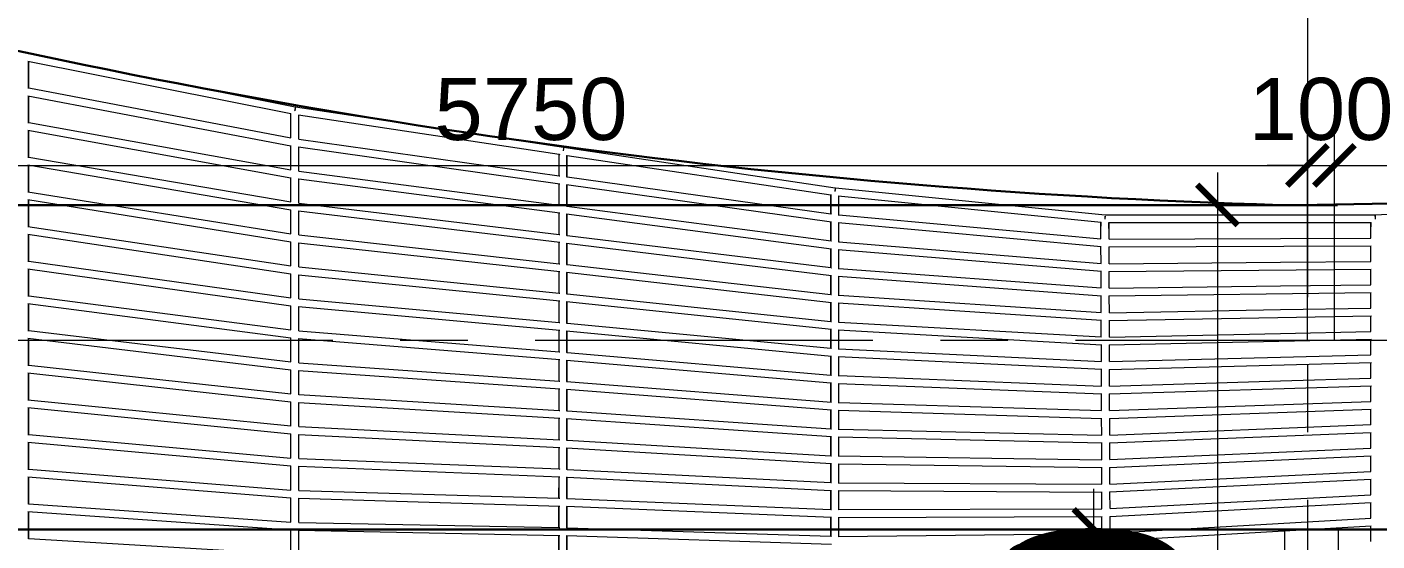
# Model space of a CAD drawing. Header units: millimetres. Extents: x 886808 to 1650903, y -1008069 to 230892.
# Drawn here: x 1020531 to 1025529, y -348253 to -346351 of the extents above; entities that cross this region are included whole.
import ezdxf

# ---------------------------------------------------------------- set-up
doc = ezdxf.new("R2010")
doc.units = ezdxf.units.MM
doc.linetypes.add('ACAD_ISO07W100', pattern=[3, 0, -3])
doc.linetypes.add('CENTER', pattern=[2, 1.25, -0.25, 0.25, -0.25])
doc.layers.get('0').update_dxf_attribs({"lineweight": 0})
for name, color, linetype, lineweight in [('03- Net Cua- 153', 153, 'Continuous', 9), ('8l NET TO', 8, 'Continuous', 9), ('A-Wall', 113, 'Continuous', 30), ('A_Dim', 8, 'Continuous', 5)]:
    doc.layers.add(name, color=color, linetype=linetype, lineweight=lineweight)
doc.styles.add('ISO2', font='')
doc.styles.add('TIÊU ĐỀ', font='arial.ttf', dxfattribs={"height": 230})
doc.styles.get('ISO2').set_extended_font_data('.VnAvantH')
doc.dimstyles.new('1-100', dxfattribs={"dimtxt": 230, "dimasz": 150, "dimexe": 150, "dimexo": 300, "dimgap": 90, "dimtad": 1, "dimdec": 0, "dimrnd": 5, "dimzin": 0, "dimtxsty": 'TIÊU ĐỀ', "dimblk": 'ARCHTICK', "dimcen": 100, "dimdle": 120, "dimclrd": 256, "dimclre": 256, "dimclrt": 2, "dimadec": 0, "dimazin": 0, "dimtfac": 1, "dimtdec": 0, "dimtix": 1, "dimtmove": 1, "dimatfit": 3, "dimldrblk": 'OPEN30', "dimfxl": 900, "dimtolj": 1, "dimtzin": 0, "dimlwd": 13, "dimlwe": 13, "dimarcsym": 1})
doc.dimstyles.new('Copy of 1-100-Ll', dxfattribs={"dimtxt": 700, "dimasz": 150, "dimexe": 150, "dimexo": 300, "dimgap": 90, "dimtad": 1, "dimdec": 0, "dimrnd": 5, "dimzin": 0, "dimtxsty": 'ISO2', "dimblk": 'ARCHTICK', "dimcen": 100, "dimdle": 120, "dimclrd": 256, "dimclre": 256, "dimclrt": 2, "dimadec": 0, "dimazin": 0, "dimtfac": 1, "dimtdec": 0, "dimtix": 1, "dimtmove": 1, "dimatfit": 3, "dimldrblk": 'OPEN30', "dimfxl": 900, "dimtolj": 1, "dimtzin": 0, "dimlwd": 13, "dimlwe": 13, "dimarcsym": 1})

# ---------------------------------------------------------------- blocks, each defined once
blk = doc.blocks.new('_ArchTick')
at = {"color": 0, "linetype": 'ByBlock', "const_width": 0.15}
blk.add_lwpolyline([(-0.5, -0.5), (0.5, 0.5)], dxfattribs=at)
blk = doc.blocks.new('*D688')
at = {"layer": 'A_Dim', "lineweight": 13, "transparency": 16777216}
for p, q in [((1019521.8, -347210.1), (1019521.8, -346713.3)), ((1025271.8, -347510.1), (1025271.8, -346713.3)), ((1019401.8, -346863.3), (1025391.8, -346863.3))]:
    blk.add_line(p, q, dxfattribs=at)
at = {"layer": 'Defpoints', "color": 0, "transparency": 16777216}
for p in [(1025271.8, -346863.3), (1019521.8, -347510.1), (1025271.8, -347810.1)]:
    blk.add_point(p, dxfattribs=at)
at = {"layer": 'A_Dim', "lineweight": 13, "transparency": 16777216, "xscale": 150, "yscale": 150, "zscale": 150, "rotation": 180}
blk.add_blockref('_ArchTick', (1019521.8, -346863.3), dxfattribs=at)
at = {"layer": 'A_Dim', "lineweight": 13, "transparency": 16777216, "xscale": 150, "yscale": 150, "zscale": 150}
blk.add_blockref('_ArchTick', (1025271.8, -346863.3), dxfattribs=at)
at = {"layer": 'A_Dim', "color": 2, "transparency": 16777216, "insert": (1022396.8, -346655.9), "char_height": 230, "attachment_point": 5, "style": 'TIÊU ĐỀ'}
blk.add_mtext('\\A1;5750', dxfattribs=at)
blk = doc.blocks.new('_Open30')
at = {"color": 0, "linetype": 'ByBlock', "lineweight": -2}
for p, q in [((-1, 0.268), (0, 0)), ((0, 0), (-1, -0.268)), ((0, 0), (-1, 0))]:
    blk.add_line(p, q, dxfattribs=at)
blk = doc.blocks.new('*D689')
at = {"layer": 'A_Dim', "lineweight": 13, "transparency": 16777216}
for p, q in [((1025271.8, -347510.1), (1025271.8, -346713.3)), ((1025371.8, -347510.1), (1025371.8, -346713.3)), ((1025271.8, -346863.3), (1025121.8, -346863.3)), ((1025271.8, -346863.3), (1025371.8, -346863.3)), ((1025371.8, -346863.3), (1025521.8, -346863.3))]:
    blk.add_line(p, q, dxfattribs=at)
at = {"layer": 'Defpoints', "color": 0, "transparency": 16777216}
for p in [(1025371.8, -346863.3), (1025271.8, -347810.1), (1025371.8, -347810.1)]:
    blk.add_point(p, dxfattribs=at)
at = {"layer": 'A_Dim', "lineweight": 13, "transparency": 16777216, "xscale": 150, "yscale": 150, "zscale": 150}
blk.add_blockref('_ArchTick', (1025271.8, -346863.3), dxfattribs=at)
at = {"layer": 'A_Dim', "lineweight": 13, "transparency": 16777216, "xscale": 150, "yscale": 150, "zscale": 150, "rotation": 180}
blk.add_blockref('_ArchTick', (1025371.8, -346863.3), dxfattribs=at)
at = {"layer": 'A_Dim', "color": 2, "transparency": 16777216, "insert": (1025321.8, -346655.9), "char_height": 230, "attachment_point": 5, "style": 'TIÊU ĐỀ'}
blk.add_mtext('\\A1;100', dxfattribs=at)
blk = doc.blocks.new('*D690')
at = {"layer": 'A_Dim', "lineweight": 13, "transparency": 16777216}
for p, q in [((1025371.8, -347510.1), (1025371.8, -346713.3)), ((1031021.8, -347703.4), (1031021.8, -346713.3)), ((1025251.8, -346863.3), (1031141.8, -346863.3))]:
    blk.add_line(p, q, dxfattribs=at)
at = {"layer": 'Defpoints', "color": 0, "transparency": 16777216}
for p in [(1031021.8, -346863.3), (1025371.8, -347810.1), (1031021.8, -348003.4)]:
    blk.add_point(p, dxfattribs=at)
at = {"layer": 'A_Dim', "lineweight": 13, "transparency": 16777216, "xscale": 150, "yscale": 150, "zscale": 150, "rotation": 180}
blk.add_blockref('_ArchTick', (1025371.8, -346863.3), dxfattribs=at)
at = {"layer": 'A_Dim', "lineweight": 13, "transparency": 16777216, "xscale": 150, "yscale": 150, "zscale": 150}
blk.add_blockref('_ArchTick', (1031021.8, -346863.3), dxfattribs=at)
at = {"layer": 'A_Dim', "color": 2, "transparency": 16777216, "insert": (1028196.8, -346655.9), "char_height": 230, "attachment_point": 5, "style": 'TIÊU ĐỀ'}
blk.add_mtext('\\A1;5650', dxfattribs=at)
blk = doc.blocks.new('A$C62D649C3')
at = {"transparency": 33554636}
for p, q in [((5303.4, 13213.9), (6302.2, 13014.1)), ((5312.2, 13183), (6285.8, 12988.3)), ((5314.3, 13083.4), (5314.3, 13182.6)), ((5315.1, 13083.3), (5315.1, 13182.5)), ((5312.2, 13083.9), (5314.3, 13083.4)), ((5312.2, 13054.8), (6286.1, 12869.8)), ((5314.3, 13083.4), (5315.1, 13083.3)), ((5314.3, 12955.2), (5314.3, 13054.4)), ((5315.1, 13083.3), (6285.1, 12899)), ((5315.1, 12955.1), (5315.1, 13054.3)), ((6300.1, 13000), (6299.8, 12998.7)), ((6300.1, 13000), (6299.9, 12998.7)), ((6302.2, 13014.1), (6300.1, 13000)), ((6302.9, 13014), (6300.1, 13000)), ((6302.2, 13014.1), (6302.5, 13014.1)), ((6302.5, 13014.1), (6302.9, 13014)), ((6302.9, 13014), (7295.8, 12864.3)), ((5312.2, 12955.6), (5314.3, 12955.2)), ((5314.3, 12955.2), (5315.1, 12955.1)), ((5315.1, 12955.1), (6285.1, 12780.5)), ((6285.1, 12899), (6285.1, 12988.5)), ((6285.8, 12988.3), (6286, 12988.3)), ((6285.8, 12983.3), (6285.8, 12988.3)), ((6314.3, 12983.4), (7279.5, 12837.9)), ((6315.1, 12894), (6315.1, 12983.3)), ((5312.2, 12926.6), (6286.1, 12751.3)), ((5314.3, 12827), (5314.3, 12926.2)), ((5315.1, 12826.9), (5315.1, 12926.1)), ((6285.1, 12780.5), (6285.1, 12870)), ((6314.3, 12865.2), (7281.6, 12729.2)), ((6315.1, 12894), (7278.7, 12758.4)), ((6315.1, 12775.8), (6315.1, 12865.1)), ((7295, 12858.9), (7293.7, 12850.2)), ((7295.8, 12864.3), (7295, 12858.9)), ((7295.8, 12864.3), (8301.5, 12714.2)), ((5312.2, 12827.4), (5314.3, 12827)), ((5312.2, 12798.4), (6286.1, 12632.9)), ((5314.3, 12827), (5315.1, 12826.9)), ((5314.3, 12698.8), (5314.3, 12798)), ((5315.1, 12826.9), (6285.1, 12662)), ((5315.1, 12698.6), (5315.1, 12797.9)), ((7278.7, 12758.4), (7278.7, 12838)), ((7279.5, 12837.9), (7281.6, 12837.6)), ((7279.5, 12758.3), (7279.5, 12837.9)), ((7305.9, 12834), (7308, 12833.6)), ((7308, 12754.3), (7308, 12833.6)), ((7308, 12833.6), (7308.7, 12833.5)), ((7308.7, 12754.2), (7308.7, 12833.5)), ((7308.7, 12833.5), (8285.1, 12687.8)), ((6285.1, 12780.5), (6285.1, 12780.5)), ((6285.1, 12662), (6285.1, 12751.5)), ((6314.4, 12747.1), (6315.1, 12747)), ((6315.1, 12775.8), (7278.7, 12649.9)), ((6315.1, 12657.6), (6315.1, 12747)), ((6315.1, 12747), (7281.6, 12620.8)), ((7278.7, 12758.4), (7279.5, 12758.3)), ((7279.5, 12758.3), (7281.6, 12758)), ((7305.9, 12754.6), (7308, 12754.3)), ((7308, 12754.3), (7308.7, 12754.2)), ((7308.7, 12754.2), (8285.1, 12617.3)), ((5312.2, 12699.1), (6285.1, 12543.5)), ((5314.3, 12698.7), (5314.3, 12698.8)), ((7278.7, 12649.9), (7278.7, 12729.6)), ((7279.5, 12649.8), (7279.5, 12729.5)), ((7305.9, 12725.8), (8287.9, 12588.1)), ((7308, 12646.1), (7308, 12725.5)), ((7308.7, 12646), (7308.7, 12725.4)), ((8301.5, 12714.2), (8300.1, 12700)), ((8302.2, 12714.1), (8300.1, 12700)), ((8301.5, 12714.2), (8301.8, 12714.2)), ((8301.8, 12714.2), (8302.2, 12714.1)), ((8302.2, 12714.1), (9300.8, 12614.3)), ((5312.2, 12670.2), (6286.1, 12514.4)), ((5314.3, 12570.5), (5314.3, 12669.8)), ((5315.1, 12570.4), (5315.1, 12669.7)), ((6315.1, 12657.6), (7278.7, 12541.5)), ((7278.7, 12649.9), (7279.5, 12649.8)), ((7279.5, 12649.8), (7281.6, 12649.6)), ((7305.8, 12646.4), (7308, 12646.1)), ((8285.1, 12617.3), (8285.1, 12687.8)), ((8285.1, 12687.8), (8285.8, 12687.7)), ((8285.8, 12687.7), (8287.9, 12687.4)), ((8285.8, 12617.2), (8285.8, 12687.7)), ((8312.2, 12684.4), (9285.8, 12587.1)), ((8314.3, 12613.8), (8314.3, 12684.2)), ((8315.1, 12613.7), (8315.1, 12684.2)), ((10300.1, 12614.3), (11298.6, 12664.2)), ((6285.1, 12543.5), (6285.1, 12633)), ((6314.4, 12628.9), (7281.6, 12512.3)), ((6315.1, 12539.4), (6315.1, 12628.8)), ((7278.7, 12541.5), (7278.7, 12621.1)), ((7279.4, 12541.4), (7279.5, 12621)), ((7305.8, 12617.6), (8287.9, 12488.7)), ((7308, 12646.1), (8285.8, 12517.8)), ((7308, 12537.9), (7308, 12617.3)), ((7308.7, 12537.8), (7308.7, 12617.2)), ((8285.1, 12617.3), (8285.8, 12617.2)), ((8285.8, 12617.2), (8287.9, 12616.9)), ((8312.2, 12614), (8314.3, 12613.8)), ((8314.3, 12613.8), (8315.1, 12613.7)), ((8315.1, 12613.7), (9285.3, 12525.1)), ((9300.1, 12600), (9299.9, 12598.3)), ((9300.9, 12608.8), (9300.1, 12600)), ((9300.1, 12608.8), (9300.1, 12600)), ((9300.1, 12600), (9300.1, 12598.3)), ((9300.8, 12614.3), (9950.4, 12614.3)), ((9950.4, 12614.3), (10299.4, 12614.2)), ((10299.4, 12614.2), (10299.7, 12614.3)), ((10299.4, 12614.2), (10300.1, 12600)), ((10299.7, 12614.3), (10300.1, 12614.3)), ((10300.1, 12614.3), (10300.1, 12600)), ((10300.1, 12600), (10300.1, 12598.3)), ((10300.1, 12600), (10300.2, 12598.3)), ((5312.2, 12570.9), (6285.1, 12425)), ((8285.1, 12517.9), (8285.1, 12588.5)), ((8285.8, 12517.8), (8285.8, 12588.3)), ((8312.2, 12585.3), (9286.6, 12496.3)), ((8314.3, 12514.7), (8314.3, 12585.1)), ((8315.1, 12514.6), (8315.1, 12585.1)), ((9285.3, 12525.1), (9285.1, 12587.2)), ((9285.8, 12587.1), (9286.3, 12587)), ((9285.9, 12572.4), (9285.8, 12587.1)), ((9313.9, 12585.7), (9314.4, 12585.7)), ((9314.5, 12563.1), (9314.4, 12585.7)), ((9314.4, 12585.7), (10285.8, 12585.7)), ((9315.3, 12523.7), (9315.1, 12585.7)), ((10285.1, 12528), (10285.1, 12585.7)), ((10285.8, 12569.3), (10285.8, 12585.7)), ((5312.2, 12542), (6286.2, 12396)), ((5314.3, 12442.4), (5314.3, 12541.7)), ((5315.1, 12442.2), (5315.1, 12541.6)), ((6285.1, 12543.5), (6285.1, 12543.5)), ((6285.1, 12425), (6285.1, 12514.6)), ((6314.4, 12510.7), (7281.6, 12403.9)), ((6315.1, 12539.4), (7278.7, 12433)), ((6315.1, 12421.2), (6315.1, 12510.6)), ((7278.7, 12541.5), (7279.4, 12541.4)), ((7278.7, 12433), (7278.7, 12512.7)), ((7279.4, 12541.4), (7281.6, 12541.1)), ((7279.4, 12432.9), (7279.4, 12512.6)), ((7305.8, 12538.2), (7308, 12537.9)), ((7305.8, 12509.4), (8287.9, 12389.4)), ((7308, 12537.9), (7308.7, 12537.8)), ((7308, 12429.7), (7308, 12509.1)), ((7308.7, 12537.8), (8285.1, 12418.5)), ((7308.7, 12429.6), (7308.7, 12509)), ((8285.8, 12517.8), (8287.9, 12517.5)), ((8312.2, 12514.9), (8314.3, 12514.7)), ((8314.3, 12514.7), (8315.1, 12514.6)), ((8315.1, 12514.6), (9285.7, 12434.3)), ((9285.7, 12434.3), (9285.4, 12496.4)), ((9314.2, 12495.1), (10286.3, 12499.4)), ((9315.3, 12523.7), (9950, 12526.5)), ((9950, 12526.5), (10285.1, 12528)), ((10285.1, 12441.7), (10285.1, 12499.4)), ((8285.1, 12418.5), (8285.1, 12489.1)), ((8285.8, 12418.4), (8285.8, 12489)), ((8312.2, 12486.2), (9287, 12405.5)), ((8314.3, 12415.6), (8314.3, 12486)), ((8315.1, 12415.5), (8315.1, 12486)), ((9315.6, 12433.1), (9315.4, 12495.1)), ((5312.2, 12442.7), (5314.3, 12442.4)), ((5312.2, 12413.8), (6286.2, 12277.5)), ((5314.3, 12442.4), (5315.1, 12442.2)), ((5314.3, 12314.2), (5314.3, 12413.5)), ((5315.1, 12442.2), (6285.1, 12306.5)), ((5315.1, 12314), (5315.1, 12413.4)), ((6285.1, 12425), (6285.1, 12425)), ((6315.1, 12421.2), (7278.7, 12324.5)), ((7278.7, 12433), (7279.4, 12432.9)), ((7278.7, 12324.5), (7278.7, 12404.2)), ((7279.4, 12432.9), (7281.6, 12432.7)), ((7279.4, 12324.4), (7279.4, 12404.1)), ((7305.8, 12430), (7308, 12429.7)), ((7305.8, 12401.2), (8287.9, 12290)), ((7308, 12429.7), (7308.7, 12429.6)), ((7308, 12321.5), (7308, 12400.9)), ((7308.7, 12429.6), (8285.1, 12319.1)), ((7308.7, 12321.4), (7308.7, 12400.9)), ((8285.1, 12418.5), (8285.8, 12418.4)), ((8285.8, 12418.4), (8287.9, 12418.2)), ((8312.2, 12415.7), (8314.3, 12415.6)), ((8314.3, 12415.6), (8315.1, 12415.5)), ((8315.1, 12415.5), (9286, 12343.5)), ((9286, 12343.5), (9285.8, 12405.6)), ((9314.5, 12404.5), (10286.3, 12413.1)), ((9315.6, 12433.1), (9950, 12438.7)), ((9315.9, 12342.5), (9315.7, 12404.6)), ((9950, 12438.7), (10285.1, 12441.7)), ((10285.1, 12355.4), (10285.1, 12413.1)), ((6285.1, 12306.5), (6285.1, 12396.1)), ((6314.4, 12392.5), (7281.6, 12295.5)), ((6315.1, 12303), (6315.1, 12392.5)), ((8285.1, 12319.1), (8285.1, 12389.7)), ((8285.8, 12319), (8285.8, 12389.6)), ((8312.2, 12387.1), (9287.4, 12314.7)), ((8314.3, 12316.4), (8314.3, 12386.9)), ((8315.1, 12316.4), (8315.1, 12386.8)), ((9315.9, 12342.5), (9950, 12350.9)), ((9950, 12350.9), (10285.1, 12355.4)), ((5312.2, 12314.4), (5314.3, 12314.2)), ((5314.3, 12314.2), (5315.1, 12314)), ((5315.1, 12314), (6285.1, 12188)), ((6315.1, 12303), (7278.7, 12216)), ((7278.7, 12324.5), (7279.4, 12324.4)), ((7279.4, 12324.4), (7281.6, 12324.2)), ((7305.8, 12321.7), (7308, 12321.5)), ((7308, 12321.5), (7308.7, 12321.4)), ((7308.7, 12321.4), (8285.1, 12219.7)), ((8285.1, 12319.1), (8285.8, 12319)), ((8285.8, 12319), (8287.9, 12318.8)), ((8312.2, 12316.6), (8314.3, 12316.4)), ((8314.3, 12316.4), (8315.1, 12316.4)), ((8315.1, 12316.4), (9286.3, 12252.6)), ((9286.3, 12252.6), (9286.1, 12314.8)), ((9314.7, 12313.9), (10286.3, 12326.8)), ((9316.3, 12251.9), (9316, 12314)), ((10285.1, 12269.1), (10285.1, 12326.8)), ((5312.2, 12285.6), (6286.2, 12159)), ((5314.3, 12186), (5314.3, 12285.3)), ((5315.1, 12185.9), (5315.1, 12285.2)), ((6285.1, 12188), (6285.1, 12277.7)), ((6314.5, 12274.4), (7281.5, 12187)), ((6315.1, 12184.8), (6315.1, 12274.3)), ((7278.7, 12216), (7278.7, 12295.8)), ((7279.4, 12216), (7279.4, 12295.7)), ((7305.8, 12293), (8287.9, 12190.6)), ((7308, 12213.3), (7308, 12292.8)), ((7308.7, 12213.2), (7308.7, 12292.7)), ((8285.1, 12219.7), (8285.1, 12290.3)), ((8285.8, 12219.6), (8285.8, 12290.2)), ((8312.2, 12287.9), (9287.7, 12223.9)), ((8314.3, 12217.3), (8314.3, 12287.8)), ((8315.1, 12217.2), (8315.1, 12287.7)), ((9316.3, 12251.9), (9950, 12263.2)), ((9950, 12263.2), (10285.1, 12269.1)), ((7278.7, 12216), (7279.4, 12216)), ((7279.4, 12216), (7281.6, 12215.8)), ((7305.8, 12213.5), (7308, 12213.3)), ((7308, 12213.3), (7308.7, 12213.2)), ((7308.7, 12213.2), (8285.1, 12120.3)), ((8285.1, 12219.7), (8285.8, 12219.6)), ((8285.8, 12219.6), (8287.9, 12219.4)), ((8312.2, 12217.4), (8314.3, 12217.3)), ((8314.3, 12217.3), (8315.1, 12217.2)), ((8315.1, 12217.2), (9286.6, 12161.9)), ((9286.6, 12161.9), (9286.4, 12224)), ((9315, 12223.3), (10286.4, 12240.5)), ((9316.6, 12161.3), (9316.4, 12223.3)), ((10285.1, 12182.7), (10285.1, 12240.5)), ((5312.2, 12186.2), (5314.3, 12186)), ((5312.2, 12157.4), (6286.2, 12040.6)), ((5314.3, 12186), (5315.1, 12185.9)), ((5314.3, 12057.8), (5314.3, 12157.1)), ((5315.1, 12185.9), (6285.1, 12069.5)), ((5315.1, 12057.7), (5315.1, 12157.1)), ((6285.1, 12069.5), (6285.1, 12159.2)), ((6314.5, 12156.2), (7281.5, 12078.6)), ((6315.1, 12184.8), (7278.7, 12107.5)), ((6315.1, 12066.6), (6315.1, 12156.1)), ((7278.7, 12107.5), (7278.7, 12187.3)), ((7279.4, 12107.5), (7279.4, 12187.2)), ((7305.8, 12184.8), (8287.9, 12091.3)), ((7308, 12105.1), (7308, 12184.6)), ((7308.7, 12105), (7308.7, 12184.5)), ((8285.1, 12120.3), (8285.1, 12190.9)), ((8285.8, 12120.2), (8285.8, 12190.9)), ((8312.2, 12188.8), (9288, 12133.1)), ((8314.3, 12118.2), (8314.3, 12188.6)), ((8315.1, 12118.1), (8315.1, 12188.6)), ((9286.6, 12161.8), (9286.6, 12161.9)), ((9315.3, 12132.7), (10286.4, 12154.2)), ((9316.6, 12161.3), (9950, 12175.4)), ((9950, 12175.4), (10285.1, 12182.7)), ((10285.1, 12096.4), (10285.1, 12154.1)), ((7278.7, 12107.5), (7279.4, 12107.5)), ((7279.4, 12107.5), (7281.5, 12107.3)), ((7305.8, 12105.3), (7308, 12105.1)), ((7308, 12105.1), (7308.7, 12105)), ((7308.7, 12105), (8285.1, 12020.9)), ((8285.1, 12120.3), (8285.8, 12120.2)), ((8285.8, 12120.2), (8287.9, 12120)), ((8312.2, 12118.3), (8314.3, 12118.2)), ((8314.3, 12118.2), (8315.1, 12118.1)), ((8315.1, 12118.1), (9286.9, 12071.1)), ((9286.9, 12071), (9286.7, 12133.2)), ((9316.9, 12070.7), (9316.7, 12132.7)), ((9950, 12087.6), (10285.1, 12096.4)), ((5312.2, 12058), (5314.3, 12057.8)), ((5314.3, 12057.8), (5315.1, 12057.7)), ((5315.1, 12057.7), (6285.1, 11951)), ((6315.1, 12066.7), (7278.7, 11999)), ((7278.7, 11999), (7278.7, 12078.8)), ((7279.4, 11999), (7279.4, 12078.7)), ((7305.8, 12076.5), (8285.1, 11992.2)), ((7307.9, 11996.8), (7307.9, 12076.4)), ((7308.7, 11996.7), (7308.7, 12076.3)), ((8285.1, 12020.9), (8285.1, 12091.6)), ((8285.8, 12020.8), (8285.8, 12091.5)), ((8312.2, 12089.6), (9288.4, 12042.3)), ((8314.3, 12019), (8314.3, 12089.5)), ((8315.1, 12019), (8315.1, 12089.5)), ((9315.6, 12042.1), (10286.4, 12067.8)), ((9316.9, 12070.7), (9950, 12087.6)), ((10285.1, 12010.1), (10285.1, 12067.8)), ((5312.2, 12029.2), (6286.2, 11922.1)), ((5314.3, 11929.6), (5314.3, 12029)), ((5315.1, 11929.4), (5315.1, 12028.9)), ((6285.1, 11951), (6285.1, 12040.7)), ((6314.5, 12038), (7281.5, 11970.1)), ((6315.1, 11948.4), (6315.1, 12037.9)), ((7278.7, 11999), (7279.4, 11999)), ((7279.4, 11999), (7281.5, 11998.8)), ((7305.8, 11997.1), (8287.9, 11921.3)), ((8285.1, 12020.9), (8285.8, 12020.8)), ((8285.8, 12020.8), (8287.9, 12020.7)), ((8312.2, 12019.1), (8314.3, 12019)), ((8314.3, 12019), (8315.1, 12019)), ((8315.1, 12019), (9287.2, 11980.3)), ((9287.2, 11980.2), (9287, 12042.4)), ((9317.2, 11980.1), (9317, 12042.1)), ((9317.2, 11980.1), (9950, 11999.7)), ((9950, 11999.7), (10285.1, 12010.1)), ((10285.1, 12010.1), (10285.1, 12010.1)), ((6315.1, 11948.5), (7278.7, 11890.5)), ((7278.7, 11890.5), (7278.7, 11970.3)), ((7279.4, 11890.5), (7279.4, 11970.3)), ((7305.8, 11968.3), (8287.9, 11892.5)), ((7307.9, 11888.7), (7307.9, 11968.2)), ((7308.7, 11888.6), (7308.7, 11968.1)), ((8285.1, 11921.4), (8285.1, 11992.2)), ((8285.1, 11992.2), (8285.8, 11992.1)), ((8285.8, 11921.3), (8285.8, 11992.1)), ((8285.8, 11992.1), (8287.9, 11991.9)), ((8312.2, 11990.4), (9288.7, 11951.5)), ((8314.3, 11919.9), (8314.3, 11990.4)), ((8315.1, 11919.8), (8315.1, 11990.3)), ((9287.5, 11889.4), (9287.3, 11951.6)), ((9316, 11951.4), (10286.4, 11981.5)), ((9317.5, 11889.5), (9317.3, 11951.5)), ((10285.1, 11923.8), (10285.1, 11981.5)), ((5312.2, 11929.8), (6285.1, 11832.6)), ((5312.2, 11901), (6286.2, 11803.7)), ((5314.3, 11929.5), (5314.3, 11929.6)), ((5314.3, 11801.4), (5314.3, 11900.8)), ((5315.1, 11801.3), (5315.1, 11900.7)), ((6285.1, 11832.5), (6285.1, 11922.3)), ((6314.6, 11919.8), (7281.5, 11861.7)), ((6315.1, 11830.2), (6315.1, 11919.8)), ((8312.2, 11919.9), (8314.3, 11919.9)), ((8314.3, 11919.9), (8315.1, 11919.8)), ((8315.1, 11919.8), (9287.5, 11889.4)), ((9317.5, 11889.5), (10285.1, 11923.8)), ((7278.7, 11890.5), (7279.4, 11890.5)), ((7278.7, 11781.9), (7278.7, 11861.8)), ((7279.4, 11890.5), (7281.5, 11890.4)), ((7279.4, 11781.9), (7279.4, 11861.8)), ((7305.8, 11888.8), (7307.9, 11888.7)), ((7305.8, 11860.1), (8287.9, 11793.2)), ((7307.9, 11888.7), (7308.7, 11888.6)), ((7307.9, 11780.5), (7307.9, 11860)), ((7308.7, 11888.6), (8285.1, 11822.1)), ((7308.7, 11780.4), (7308.7, 11859.9)), ((8285.1, 11822.1), (8285.1, 11892.8)), ((8285.8, 11822), (8285.8, 11892.7)), ((8312.2, 11891.3), (9289, 11860.7)), ((8314.3, 11820.7), (8314.3, 11891.2)), ((8315.1, 11820.7), (8315.1, 11891.2)), ((9287.9, 11798.6), (9287.6, 11860.8)), ((9316.3, 11860.8), (10286.3, 11895.2)), ((9317.8, 11798.9), (9317.6, 11860.9)), ((10285.1, 11837.4), (10285.1, 11895.1)), ((5312.2, 11801.6), (5314.3, 11801.4)), ((5314.3, 11801.4), (5315.1, 11801.3)), ((5315.1, 11801.3), (6285.1, 11714.1)), ((6285.1, 11714.1), (6285.1, 11803.8)), ((6314.6, 11801.6), (7281.5, 11753.2)), ((6315.1, 11830.3), (7281.5, 11781.9)), ((6315.1, 11712.1), (6315.1, 11801.6)), ((8285.1, 11822.1), (8285.8, 11822)), ((8285.8, 11822), (8287.9, 11821.9)), ((8312.2, 11820.8), (8314.3, 11820.7)), ((8314.3, 11820.7), (8315.1, 11820.7)), ((8315.1, 11820.7), (9287.9, 11798.6)), ((9316.6, 11770.2), (10286.3, 11808.8)), ((9317.8, 11798.9), (10285.1, 11837.5)), ((10285.1, 11751.1), (10285.1, 11808.8)), ((5312.2, 11772.8), (6286.2, 11685.2)), ((5314.3, 11673.2), (5314.3, 11772.6)), ((5315.1, 11673.1), (5315.1, 11772.6)), ((7278.7, 11673.5), (7278.7, 11753.4)), ((7279.4, 11673.5), (7279.4, 11753.3)), ((7305.8, 11780.6), (7308.7, 11780.4)), ((7305.8, 11751.9), (8287.9, 11693.8)), ((7307.9, 11672.2), (7307.9, 11751.8)), ((7308.7, 11780.4), (8285.1, 11722.6)), ((7308.7, 11672.2), (7308.7, 11751.7)), ((8285.1, 11722.6), (8285.1, 11793.4)), ((8285.8, 11722.6), (8285.8, 11793.3)), ((8312.2, 11792.1), (9289.2, 11769.9)), ((8314.3, 11721.6), (8314.3, 11792.1)), ((8315.1, 11721.5), (8315.1, 11792)), ((9288.2, 11707.7), (9288, 11769.9)), ((9318.1, 11708.2), (9317.9, 11770.2)), ((9318.1, 11708.3), (10285.1, 11751.1)), ((6315.1, 11712.1), (7278.7, 11673.5)), ((8285.1, 11722.6), (8285.8, 11722.6)), ((8285.8, 11722.6), (8287.9, 11722.5)), ((8312.2, 11721.6), (9288.2, 11707.8)), ((9317, 11679.5), (10286.3, 11722.5)), ((10285.1, 11664.8), (10285.1, 11722.4)), ((5312.2, 11673.4), (5314.3, 11673.2)), ((5314.3, 11673.2), (5315.1, 11673.1)), ((5315.1, 11673.1), (6285.1, 11595.6)), ((6285.1, 11595.6), (6285.1, 11685.3)), ((6314.6, 11683.4), (7281.5, 11644.7)), ((6315.1, 11593.9), (6315.1, 11683.4)), ((7278.7, 11673.5), (7279.4, 11673.5)), ((7279.4, 11673.5), (7281.5, 11673.4)), ((7305.8, 11672.4), (7308.7, 11672.2)), ((7308.7, 11672.2), (7308.7, 11672.2)), ((7308.7, 11672.2), (8285.1, 11623.2)), ((8285.1, 11623.2), (8285.1, 11694)), ((8285.8, 11623.2), (8285.8, 11693.9)), ((8312.2, 11692.9), (9289.5, 11679.1)), ((8314.3, 11622.4), (8314.3, 11692.9)), ((8315.1, 11622.4), (8315.1, 11692.9)), ((9288.5, 11616.9), (9288.3, 11679.1)), ((9318.4, 11617.6), (9318.2, 11679.6)), ((9318.4, 11617.6), (10285.1, 11664.8)), ((10285.1, 11664.7), (10285.1, 11664.8)), ((5312.2, 11644.6), (6286.3, 11566.7)), ((5314.3, 11545), (5314.3, 11644.5)), ((5315.1, 11544.9), (5315.1, 11644.4)), ((7278.6, 11565), (7278.7, 11644.9)), ((7279.4, 11565), (7279.4, 11644.8)), ((7305.8, 11643.6), (7307.9, 11643.5)), ((7307.9, 11564), (7307.9, 11643.5)), ((7307.9, 11643.5), (7308.7, 11643.5)), ((7308.6, 11563.9), (7308.7, 11643.5)), ((7308.7, 11643.5), (8285.1, 11594.5)), ((8285.1, 11623.2), (8285.8, 11623.2)), ((8285.8, 11623.2), (8287.9, 11623.1)), ((8312.2, 11622.4), (9288.5, 11617)), ((9317.3, 11588.9), (10286.2, 11636.1)), ((10285.1, 11578.4), (10285.1, 11636.1)), ((6285.1, 11477.1), (6285.1, 11566.8)), ((6314.7, 11565.2), (7281.5, 11536.3)), ((6315.1, 11593.9), (7278.6, 11565)), ((6315.1, 11593.9), (6315.1, 11593.9)), ((6315.1, 11475.7), (6315.1, 11565.2)), ((7278.6, 11565), (7279.4, 11565)), ((7279.4, 11565), (7281.5, 11565)), ((7305.8, 11564.1), (7308.6, 11564)), ((7308.6, 11564), (8285.1, 11523.8)), ((8285.1, 11594.5), (8285.8, 11594.5)), ((8285.1, 11523.8), (8285.1, 11594.5)), ((8285.8, 11523.8), (8285.8, 11594.5)), ((8285.8, 11594.5), (8287.9, 11594.4)), ((8312.2, 11593.7), (9289.8, 11588.3)), ((8314.3, 11523.3), (8314.3, 11593.7)), ((8315.1, 11523.2), (8315.1, 11593.7)), ((9288.8, 11526.1), (9288.6, 11588.3)), ((9317.6, 11498.2), (10286.2, 11549.8)), ((9318.8, 11527), (9318.5, 11588.9)), ((9318.8, 11527), (10285.1, 11578.4)), ((10285.1, 11492), (10285.1, 11549.7)), ((5312.2, 11545.2), (5314.3, 11545)), ((5312.2, 11516.4), (6286.3, 11448.3)), ((5314.3, 11545), (5315.1, 11545)), ((5314.3, 11416.8), (5314.3, 11516.3)), ((5315.1, 11545), (6285.1, 11477.1)), ((5315.1, 11416.7), (5315.1, 11516.2)), ((7278.6, 11456.5), (7278.6, 11536.4)), ((7279.4, 11456.5), (7279.4, 11536.3)), ((7305.8, 11535.4), (8287.9, 11495)), ((7307.9, 11455.8), (7307.9, 11535.3)), ((7308.6, 11455.7), (7308.6, 11535.3)), ((8285.1, 11523.8), (8285.8, 11523.8)), ((8285.8, 11523.8), (8287.9, 11523.7)), ((8312.2, 11523.2), (9288.8, 11526.1)), ((8312.2, 11494.6), (9290.1, 11497.5)), ((9289.1, 11435.2), (9288.9, 11497.5)), ((9319.1, 11436.3), (9318.9, 11498.3)), ((6285.1, 11358.6), (6285.1, 11448.4)), ((6314.7, 11447), (7281.5, 11427.8)), ((6315.1, 11475.7), (7278.6, 11456.5)), ((6315.1, 11357.5), (6315.1, 11447)), ((7278.6, 11456.5), (7279.4, 11456.5)), ((7279.4, 11456.5), (7281.5, 11456.5)), ((7305.8, 11455.9), (7308.6, 11455.8)), ((7308.6, 11455.8), (8285.1, 11424.4)), ((8285.1, 11424.4), (8285.1, 11495.1)), ((8285.8, 11424.4), (8285.8, 11495.1)), ((8314.3, 11424.1), (8314.3, 11494.6)), ((8315.1, 11424), (8315.1, 11494.6)), ((9318, 11407.6), (10286.2, 11463.4)), ((9319.1, 11436.4), (10285.1, 11492.1)), ((10285.1, 11405.7), (10285.1, 11463.3)), ((5312.2, 11417), (5314.3, 11416.8)), ((5314.3, 11416.8), (5315.1, 11416.8)), ((5315.1, 11416.8), (6285.1, 11358.6)), ((7278.6, 11348), (7278.6, 11427.9)), ((7279.4, 11348.1), (7279.4, 11427.8)), ((7305.8, 11427.2), (8287.9, 11395.6)), ((7307.9, 11347.6), (7307.9, 11427.1)), ((7308.6, 11347.6), (7308.6, 11427.1)), ((8285.1, 11424.4), (8285.8, 11424.4)), ((8285.8, 11424.4), (8287.9, 11424.3)), ((8312.2, 11424.1), (9289.1, 11435.3)), ((9319.4, 11345.7), (9319.2, 11407.6))]:
    blk.add_line(p, q, dxfattribs=at)
blk = doc.blocks.new('*D660')
at = {"layer": 'A_Dim', "lineweight": 13, "transparency": 16777216}
for p, q in [((1024480.6, -348210.1), (1024480.6, -348060.1)), ((1024520.9, -348210.1), (1024330.6, -348210.1)), ((1024480.6, -348810.1), (1024480.6, -348210.1)), ((1024584.6, -348810.1), (1024330.6, -348810.1)), ((1024480.6, -348810.1), (1024480.6, -348960.1))]:
    blk.add_line(p, q, dxfattribs=at)
at = {"layer": 'Defpoints', "color": 0, "transparency": 16777216}
for p in [(1024480.6, -348210.1), (1024820.9, -348210.1), (1024884.6, -348810.1)]:
    blk.add_point(p, dxfattribs=at)
at = {"layer": 'A_Dim', "lineweight": 13, "transparency": 16777216, "xscale": 150, "yscale": 150, "zscale": 150}
for p, rotation in [((1024480.6, -348210.1), 270), ((1024480.6, -348810.1), 90)]:
    blk.add_blockref('_ArchTick', p, dxfattribs=dict(at, rotation=rotation))
at = {"layer": 'A_Dim', "color": 2, "transparency": 16777216, "insert": (1024273.2, -348510.1), "char_height": 230, "attachment_point": 5, "rotation": 90, "style": 'TIÊU ĐỀ'}
blk.add_mtext('\\A1;600', dxfattribs=at)
blk = doc.blocks.new('*D1483')
at = {"layer": 'A_Dim', "lineweight": 13, "transparency": 16777216}
for p, q in [((1024938, -346889.3), (1024938, -351530.1)), ((1024971.8, -347009.3), (1024788, -347009.3)), ((1024971.8, -351410.1), (1024788, -351410.1))]:
    blk.add_line(p, q, dxfattribs=at)
at = {"layer": 'Defpoints', "color": 0, "transparency": 16777216}
for p in [(1025271.8, -347009.3), (1024938, -351410.1), (1025271.8, -351410.1)]:
    blk.add_point(p, dxfattribs=at)
at = {"layer": 'A_Dim', "lineweight": 13, "transparency": 16777216, "xscale": 150, "yscale": 150, "zscale": 150}
for p, rotation in [((1024938, -347009.3), 90), ((1024938, -351410.1), 270)]:
    blk.add_blockref('_ArchTick', p, dxfattribs=dict(at, rotation=rotation))
at = {"layer": 'A_Dim', "color": 2, "transparency": 16777216, "insert": (1024486, -349209.7), "char_height": 700, "attachment_point": 5, "rotation": 90, "style": 'ISO2'}
blk.add_mtext('\\A1;4400', dxfattribs=at)
blk = doc.blocks.new('*D1485')
at = {"layer": 'A_Dim', "lineweight": 13, "transparency": 16777216}
for p, q in [((1019521.8, -351110.1), (1019521.8, -343046.5)), ((1047521.8, -346125.5), (1047521.8, -343046.5)), ((1019401.8, -343196.5), (1047641.8, -343196.5))]:
    blk.add_line(p, q, dxfattribs=at)
at = {"layer": 'Defpoints', "color": 0, "transparency": 16777216}
for p in [(1047521.8, -343196.5), (1047521.8, -346425.5), (1019521.8, -351410.1)]:
    blk.add_point(p, dxfattribs=at)
at = {"layer": 'A_Dim', "lineweight": 13, "transparency": 16777216, "xscale": 150, "yscale": 150, "zscale": 150, "rotation": 180}
blk.add_blockref('_ArchTick', (1019521.8, -343196.5), dxfattribs=at)
at = {"layer": 'A_Dim', "lineweight": 13, "transparency": 16777216, "xscale": 150, "yscale": 150, "zscale": 150}
blk.add_blockref('_ArchTick', (1047521.8, -343196.5), dxfattribs=at)
at = {"layer": 'A_Dim', "color": 2, "transparency": 16777216, "insert": (1033521.8, -342744.5), "char_height": 700, "attachment_point": 5, "style": 'ISO2'}
blk.add_mtext('\\A1;28000', dxfattribs=at)

msp = doc.modelspace()

# ---------------------------------------------------------------- linework, layer by layer
at = {"layer": '03- Net Cua- 153', "linetype": 'Continuous', "transparency": 33554636}
for points in [[(1019736.8, -348210.1), (1025186.8, -348210.1), (1025186.8, -351410.1), (1019736.8, -351410.1)], [(1025386.8, -348210.1), (1030936.8, -348210.1), (1030936.8, -351410.1), (1025386.8, -351410.1)]]:
    msp.add_lwpolyline(points, close=True, dxfattribs=at)
at = {"layer": '8l NET TO', "color": 251, "linetype": 'CENTER', "ltscale": 1000, "true_color": 0x636466, "transparency": 33554636}
for p, q in [((1025271.8, -344100.9), (1025271.8, -362079.6)), ((1014412.5, -347510.1), (1058473.3, -347510.1))]:
    msp.add_line(p, q, dxfattribs=at)
at = {"layer": 'A-Wall', "transparency": 33554636}
msp.add_line((1025383, -347010.1), (1015432.9, -347010.1), dxfattribs=at)
msp.add_lwpolyline([(1019521.9, -346208.1, 0.055729), (1025171.7, -347010.1, 0.102834), (1033590.5, -345209.6, -0.29946), (1047437, -345998.3), (1048721.8, -346010.1), (1048721.8, -344910.1), (1051321.8, -344910.1), (1051321.8, -345710.1), (1052521.8, -345710.1), (1052521.8, -359210.1), (1052521.8, -359660.1), (1052321.8, -359660.1)], format="xyb", dxfattribs=at)
msp.add_lwpolyline([(1019736.8, -348210.1), (1047436.8, -348210.1), (1047436.8, -351410.1), (1019736.8, -351410.1)], close=True, dxfattribs=at)

# ---------------------------------------------------------------- block references
at = {"layer": 'A_Dim', "linetype": 'ACAD_ISO07W100', "transparency": 33554534}
msp.add_blockref('A$C62D649C3', (1015221.7, -359660.1), dxfattribs=at)

# ---------------------------------------------------------------- dimensions: what is measured, and where the dimension line sits
at = {"layer": 'A_Dim', "transparency": 33554636}
dim = msp.add_linear_dim(base=(1047521.8, -343196.5), p1=(1019521.8, -351410.1), p2=(1047521.8, -346425.5), dimstyle='Copy of 1-100-Ll', dxfattribs=at)
dim.commit()
dim.dimension.update_dxf_attribs({"geometry": '*D1485', "text_midpoint": (1033521.8, -342744.5)})
for base, p1, p2, picture, middle in [((1025271.8, -346863.3), (1019521.8, -347510.1), (1025271.8, -347810.1), '*D688', (1022396.8, -346655.9)), ((1025371.8, -346863.3), (1025271.8, -347810.1), (1025371.8, -347810.1), '*D689', (1025321.8, -346655.9)), ((1031021.8, -346863.3), (1025371.8, -347810.1), (1031021.8, -348003.4), '*D690', (1028196.8, -346655.9))]:
    dim = msp.add_linear_dim(base=base, p1=p1, p2=p2, dimstyle='1-100', override={"dimscale": 1}, dxfattribs=at)
    dim.commit()
    dim.dimension.update_dxf_attribs({"geometry": picture, "text_midpoint": middle})
dim = msp.add_linear_dim(base=(1024938, -351410.1), p1=(1025271.8, -347009.3), p2=(1025271.8, -351410.1), angle=90, dimstyle='Copy of 1-100-Ll', dxfattribs=at)
dim.commit()
dim.dimension.update_dxf_attribs({"geometry": '*D1483', "text_midpoint": (1024486, -349209.7)})
dim = msp.add_linear_dim(base=(1024480.6, -348210.1), p1=(1024884.6, -348810.1), p2=(1024820.9, -348210.1), angle=90, dimstyle='1-100', override={"dimscale": 1}, dxfattribs=at)
dim.commit()
dim.dimension.update_dxf_attribs({"geometry": '*D660', "text_midpoint": (1024273.2, -348510.1)})

doc.saveas('drawing.dxf')
